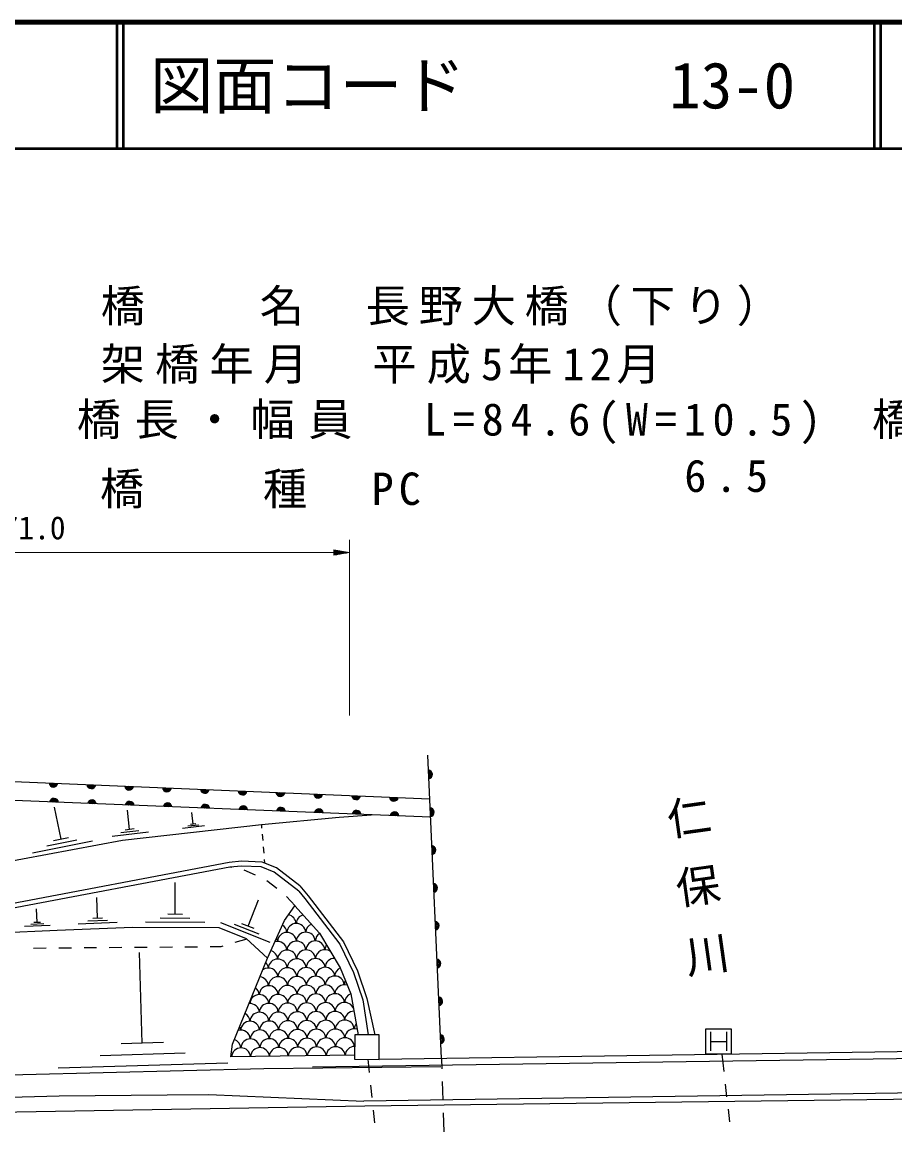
# Model space of a CAD drawing. Units: millimetres, scale not verified. Extents: x 40000 to 680000, y 20000 to 380000.
# Drawn here: x 110242 to 179397, y 292101 to 380000 of the extents above; entities that cross this region are included whole.
import ezdxf
from ezdxf.enums import TextEntityAlignment as Align

# ---------------------------------------------------------------- set-up
doc = ezdxf.new("R2010")
doc.units = ezdxf.units.MM
doc.header["$LTSCALE"] = 1000
for name, color, linetype, lineweight in [('M-BGD', 7, 'Continuous', 25), ('M-STR-HTXT', 7, 'Continuous', 13), ('M-STR-STR1', 1, 'Continuous', 25), ('M-STR-STRC', 7, 'Continuous', 25), ('M-STR-STRD', 7, 'Continuous', 25), ('M-TTL', 2, 'Continuous', 140), ('M-TTL-LINE', 7, 'Continuous', 50)]:
    doc.layers.add(name, color=color, linetype=linetype, lineweight=lineweight)
doc.layers.add('M-TTL-TXT', color=7, linetype='Continuous')
doc.styles.add('ＭＳ ゴシック', font='')
doc.styles.get('ＭＳ ゴシック').set_extended_font_data('MS Gothic')

msp = doc.modelspace()

# ---------------------------------------------------------------- linework, layer by layer
at = {"layer": 'M-BGD'}
for p, q in [((143460, 297914), (142379, 321936)), ((64921, 321698), (142534, 318473)), ((142599, 317036), (64952, 320089)), ((113320, 315282), (112809, 317818)), ((118757, 316049), (118583, 317585)), ((123795, 316466), (123690, 317384)), ((118182, 315192), (129197, 316445)), ((124010, 316490), (123580, 316441)), ((129197, 316445), (135361, 317031)), ((129197, 316445), (129220, 316166)), ((135361, 317031), (137929, 317220)), ((120241, 315829), (117361, 315501)), ((119499, 315939), (118059, 315775)), ((119117, 316090), (118397, 316008)), ((124682, 316334), (122960, 316138)), ((124238, 316400), (123378, 316302)), ((129261, 315668), (129302, 315170)), ((97508, 311366), (118182, 315192)), ((115825, 315126), (111069, 314169)), ((114572, 315204), (112194, 314725)), ((113914, 315401), (112725, 315162)), ((129344, 314672), (129385, 314173)), ((126646, 313428), (96241, 307654)), ((126701, 313052), (96323, 307345)), ((127616, 313529), (126646, 313428)), ((127629, 313148), (126701, 313052)), ((126845, 313026), (126701, 313052)), ((129273, 313469), (127616, 313529)), ((129191, 313091), (127629, 313148)), ((130214, 312671), (129191, 313091)), ((130405, 313004), (129273, 313469)), ((129426, 313675), (129450, 313396)), ((132254, 311583), (130405, 313004)), ((128737, 312428), (127824, 312836)), ((132163, 311174), (130214, 312671)), ((122361, 309329), (122376, 311840)), ((130422, 311374), (129627, 311980)), ((132163, 311174), (132652, 310578)), ((132254, 311583), (132911, 310783)), ((116216, 309022), (116149, 310667)), ((128140, 308395), (128965, 310474)), ((131866, 310000), (131186, 310733)), ((132652, 310578), (135422, 306969)), ((132911, 310783), (135705, 307143)), ((111429, 308683), (111381, 309771)), ((131027, 308839), (131856, 310011)), ((131856, 310011), (133816, 307829)), ((111945, 308569), (110925, 308524)), ((111684, 308694), (111174, 308671)), ((117774, 308673), (114690, 308548)), ((116995, 308847), (115453, 308785)), ((116601, 309037), (115830, 309006)), ((124711, 308688), (120004, 308716)), ((123536, 309009), (121183, 309023)), ((122950, 309326), (121773, 309333)), ((129883, 307101), (125984, 308648)), ((128627, 308201), (127653, 308588)), ((129693, 305848), (131027, 308839)), ((96323, 307345), (113010, 308079)), ((112461, 308455), (110421, 308366)), ((113010, 308079), (118979, 308322)), ((118979, 308322), (125824, 308281)), ((125824, 308281), (127998, 307419)), ((129012, 307748), (127062, 308521)), ((133816, 307829), (135453, 305100)), ((126136, 306800), (125975, 306752)), ((128053, 307367), (127094, 307084)), ((127998, 307419), (129693, 305848)), ((135422, 306969), (136500, 304731)), ((135705, 307143), (136805, 304857)), ((112143, 306638), (111143, 306630)), ((114143, 306655), (113143, 306647)), ((116143, 306671), (115143, 306663)), ((118143, 306688), (117143, 306680)), ((120143, 306704), (119143, 306696)), ((119761, 299132), (119538, 306299)), ((122143, 306721), (121143, 306712)), ((124143, 306737), (123143, 306729)), ((125975, 306752), (125143, 306745)), ((126920, 299039), (129693, 305848)), ((135453, 305100), (136282, 303039)), ((136500, 304731), (137249, 302566)), ((136805, 304857), (137567, 302655)), ((136282, 303039), (136869, 299788)), ((137249, 302566), (137672, 299782)), ((137567, 302655), (138185, 299778)), ((136595, 299790), (136580, 297856)), ((138543, 299776), (136595, 299790)), ((138528, 297841), (138543, 299776)), ((121441, 299184), (118082, 299080)), ((126783, 298040), (126920, 299039)), ((123149, 298341), (116430, 298132)), ((136582, 298160), (126783, 298040)), ((133249, 297237), (222171, 298540)), ((110305, 296644), (129387, 297125)), ((126537, 297549), (113098, 297131)), ((129387, 297125), (143418, 297282)), ((136580, 297856), (138528, 297841)), ((143460, 297914), (143487, 297099)), ((69369, 296056), (110305, 296644)), ((143520, 296099), (143569, 294600)), ((143601, 293601), (143651, 292101))]:
    msp.add_line(p, q, dxfattribs=at)
for centre, radius, start, end in [((142393, 320412), 354, 281.3753, 83.78048), ((142393, 320412), 283, 283.59934, 81.55644), ((142393, 320412), 212, 287.34567, 77.81012), ((142393, 320412), 142, 295.0574, 70.09839), ((142393, 320412), 100, 305.37506, 59.78073), ((142393, 320412), 100, 305.37506, 59.78073), ((112722, 319766), 354, 186.41777, 348.82295), ((112722, 319766), 283, 188.64181, 346.59891), ((112722, 319766), 212, 192.38813, 342.85258), ((112722, 319766), 142, 200.09986, 335.14085), ((112722, 319766), 100, 210.41753, 324.82319), ((112722, 319766), 100, 210.41753, 324.82319), ((115720, 319642), 354, 186.41777, 348.82295), ((115720, 319642), 283, 188.64181, 346.59891), ((115720, 319642), 212, 192.38813, 342.85258), ((115720, 319642), 142, 200.09986, 335.14085), ((115720, 319642), 100, 210.41753, 324.82319), ((115720, 319642), 100, 210.41753, 324.82319), ((118717, 319517), 354, 186.41777, 348.82295), ((118717, 319517), 283, 188.64181, 346.59891), ((118717, 319517), 212, 192.38813, 342.85258), ((118717, 319517), 142, 200.09986, 335.14085), ((118717, 319517), 100, 210.41753, 324.82319), ((118717, 319517), 100, 210.41753, 324.82319), ((121715, 319392), 354, 186.41777, 348.82295), ((121715, 319392), 283, 188.64181, 346.59891), ((121715, 319392), 212, 192.38813, 342.85258), ((121715, 319392), 142, 200.09986, 335.14085), ((121715, 319392), 100, 210.41753, 324.82319), ((121715, 319392), 100, 210.41753, 324.82319), ((124712, 319268), 354, 186.41777, 348.82295), ((124712, 319268), 283, 188.64181, 346.59891), ((124712, 319268), 212, 192.38813, 342.85258), ((124712, 319268), 142, 200.09986, 335.14085), ((124712, 319268), 100, 210.41753, 324.82319), ((124712, 319268), 100, 210.41753, 324.82319), ((127709, 319143), 354, 186.41777, 348.82295), ((127709, 319143), 283, 188.64181, 346.59891), ((127709, 319143), 212, 192.38813, 342.85258), ((127709, 319143), 142, 200.09986, 335.14085), ((127709, 319143), 100, 210.41753, 324.82319), ((127709, 319143), 100, 210.41753, 324.82319), ((112766, 318155), 354, 6.5453, 168.95048), ((112766, 318155), 283, 8.76934, 166.72644), ((112766, 318155), 212, 12.51567, 162.98011), ((112766, 318155), 142, 20.2274, 155.26839), ((112766, 318155), 100, 30.54506, 144.95072), ((112766, 318155), 100, 30.54506, 144.95072), ((115764, 318037), 354, 6.5453, 168.95048), ((115764, 318037), 283, 8.76934, 166.72644), ((115764, 318037), 212, 12.51567, 162.98011), ((118762, 317919), 354, 6.5453, 168.95048), ((118762, 317919), 283, 8.76934, 166.72644), ((130707, 319019), 354, 186.41777, 348.82295), ((130707, 319019), 283, 188.64181, 346.59891), ((130707, 319019), 212, 192.38813, 342.85258), ((130707, 319019), 142, 200.09986, 335.14085), ((130707, 319019), 100, 210.41753, 324.82319), ((130707, 319019), 100, 210.41753, 324.82319), ((133704, 318894), 354, 186.41777, 348.82295), ((133704, 318894), 283, 188.64181, 346.59891), ((133704, 318894), 212, 192.38813, 342.85258), ((133704, 318894), 142, 200.09986, 335.14085), ((133704, 318894), 100, 210.41753, 324.82319), ((133704, 318894), 100, 210.41753, 324.82319), ((136702, 318770), 354, 186.41777, 348.82295), ((136702, 318770), 283, 188.64181, 346.59891), ((136702, 318770), 212, 192.38813, 342.85258), ((136702, 318770), 142, 200.09986, 335.14085), ((136702, 318770), 100, 210.41753, 324.82319), ((136702, 318770), 100, 210.41753, 324.82319), ((139699, 318645), 354, 186.41777, 348.82295), ((139699, 318645), 283, 188.64181, 346.59891), ((139699, 318645), 212, 192.38813, 342.85258), ((139699, 318645), 142, 200.09986, 335.14085), ((139699, 318645), 100, 210.41753, 324.82319), ((139699, 318645), 100, 210.41753, 324.82319), ((115764, 318037), 142, 20.2274, 155.26839), ((115764, 318037), 100, 30.54506, 144.95072), ((115764, 318037), 100, 30.54506, 144.95072), ((118762, 317919), 212, 12.51567, 162.98011), ((118762, 317919), 142, 20.2274, 155.26839), ((118762, 317919), 100, 30.54506, 144.95072), ((118762, 317919), 100, 30.54506, 144.95072), ((121760, 317801), 354, 6.5453, 168.95048), ((121760, 317801), 283, 8.76934, 166.72644), ((121760, 317801), 212, 12.51567, 162.98011), ((121760, 317801), 142, 20.2274, 155.26839), ((121760, 317801), 100, 30.54506, 144.95072), ((121760, 317801), 100, 30.54506, 144.95072), ((124757, 317683), 354, 6.5453, 168.95048), ((124757, 317683), 283, 8.76934, 166.72644), ((124757, 317683), 212, 12.51567, 162.98011), ((124757, 317683), 142, 20.2274, 155.26839), ((124757, 317683), 100, 30.54506, 144.95072), ((124757, 317683), 100, 30.54506, 144.95072), ((127755, 317565), 354, 6.5453, 168.95048), ((127755, 317565), 283, 8.76934, 166.72644), ((127755, 317565), 212, 12.51567, 162.98011), ((127755, 317565), 142, 20.2274, 155.26839), ((127755, 317565), 100, 30.54506, 144.95072), ((127755, 317565), 100, 30.54506, 144.95072), ((130753, 317448), 354, 6.5453, 168.95048), ((130753, 317448), 283, 8.76934, 166.72644), ((130753, 317448), 212, 12.51567, 162.98011), ((130753, 317448), 142, 20.2274, 155.26839), ((130753, 317448), 100, 30.54506, 144.95072), ((130753, 317448), 100, 30.54506, 144.95072), ((133750, 317330), 354, 6.5453, 168.95048), ((133750, 317330), 283, 8.76934, 166.72644), ((133750, 317330), 212, 12.51567, 162.98011), ((133750, 317330), 142, 20.2274, 155.26839), ((133750, 317330), 100, 30.54506, 144.95072), ((133750, 317330), 100, 30.54506, 144.95072), ((136748, 317212), 354, 6.5453, 168.95048), ((136748, 317212), 283, 8.76934, 166.72644), ((136748, 317212), 212, 12.51567, 162.98011), ((136748, 317212), 142, 20.2274, 155.26839), ((139746, 317094), 354, 6.5453, 168.95048), ((139746, 317094), 283, 8.76934, 166.72644), ((142528, 317415), 354, 281.3753, 83.78048), ((142528, 317415), 283, 283.59934, 81.55644), ((142528, 317415), 212, 287.34567, 77.81012), ((142528, 317415), 142, 295.0574, 70.09839), ((142528, 317415), 100, 305.37506, 59.78073), ((142528, 317415), 100, 305.37506, 59.78073), ((136748, 317212), 100, 30.54506, 144.95072), ((136748, 317212), 100, 30.54506, 144.95072), ((139746, 317094), 212, 12.51567, 162.98011), ((139746, 317094), 142, 20.2274, 155.26839), ((139746, 317094), 100, 30.54506, 144.95072), ((139746, 317094), 100, 30.54506, 144.95072), ((142663, 314418), 354, 281.3753, 83.78048), ((142663, 314418), 283, 283.59934, 81.55644), ((142663, 314418), 212, 287.34567, 77.81012), ((142663, 314418), 142, 295.0574, 70.09839), ((142663, 314418), 100, 305.37506, 59.78073), ((142663, 314418), 100, 305.37506, 59.78073), ((142798, 311421), 354, 281.3753, 83.78048), ((142798, 311421), 283, 283.59934, 81.55644), ((142798, 311421), 212, 287.34567, 77.81012), ((142798, 311421), 142, 295.0574, 70.09839), ((142798, 311421), 100, 305.37506, 59.78073), ((142798, 311421), 100, 305.37506, 59.78073), ((131946, 309252), 752, 96.07806, 97.59849), ((131963, 307853), 752, 4.65449, 176.75476), ((131204, 308543), 752, 4.65449, 79.54239), ((132704, 308562), 752, 105.25364, 176.75476), ((133463, 307871), 752, 113.7377, 176.75476), ((142933, 308424), 354, 281.3753, 83.78048), ((142933, 308424), 283, 283.59934, 81.55644), ((142933, 308424), 212, 287.34567, 77.81012), ((142933, 308424), 142, 295.0574, 70.09839), ((131221, 307143), 752, 4.65449, 176.75476), ((130463, 307834), 752, 4.65449, 57.85588), ((132721, 307162), 752, 4.65449, 176.75476), ((134221, 307180), 752, 122.00975, 176.75476), ((142933, 308424), 100, 305.37506, 59.78073), ((142933, 308424), 100, 305.37506, 59.78073), ((130480, 306434), 752, 4.65449, 105.62668), ((129722, 307125), 752, 4.65449, 24.8577), ((131980, 306453), 752, 4.65449, 176.75476), ((133480, 306471), 752, 4.65449, 176.75476), ((134980, 306490), 752, 145.21622, 176.75476), ((129739, 305725), 752, 4.65449, 72.96367), ((131239, 305743), 752, 4.65449, 176.75476), ((132739, 305762), 752, 4.65449, 176.75476), ((134238, 305780), 752, 54.01635, 176.75476), ((129756, 304325), 752, 4.65449, 125.11992), ((128997, 305016), 752, 4.65449, 41.75293), ((130497, 305034), 752, 4.65449, 176.75476), ((131256, 304344), 752, 4.65449, 176.75476), ((131997, 305053), 752, 4.65449, 176.75476), ((132756, 304362), 752, 4.65449, 176.75476), ((133497, 305071), 752, 4.65449, 176.75476), ((134256, 304380), 752, 4.65449, 176.75476), ((134997, 305090), 752, 89.11744, 176.75476), ((134238, 305780), 752, 4.65449, 7.91117), ((135738, 305799), 752, 174.40642, 176.75476), ((135756, 304399), 752, 113.33976, 176.75476), ((143068, 305427), 354, 281.3753, 83.78048), ((143068, 305427), 283, 283.59934, 81.55644), ((143068, 305427), 212, 287.34567, 77.81012), ((143068, 305427), 142, 295.0574, 70.09839), ((143068, 305427), 100, 305.37506, 59.78073), ((143068, 305427), 100, 305.37506, 59.78073), ((129015, 303616), 752, 4.65449, 84.33344), ((130515, 303634), 752, 4.65449, 176.75476), ((132014, 303653), 752, 4.65449, 176.75476), ((133514, 303671), 752, 4.65449, 176.75476), ((135014, 303690), 752, 4.65449, 176.75476), ((128273, 302907), 752, 4.65449, 51.96767), ((129773, 302925), 752, 4.65449, 176.75476), ((131273, 302944), 752, 4.65449, 176.75476), ((132773, 302962), 752, 4.65449, 176.75476), ((134273, 302981), 752, 4.65449, 176.75476), ((135773, 302999), 752, 71.50144, 176.75476), ((136514, 303708), 752, 150.11874, 176.75476), ((129032, 302216), 752, 4.65449, 176.75476), ((130532, 302234), 752, 4.65449, 176.75476), ((132032, 302253), 752, 4.65449, 176.75476), ((133532, 302271), 752, 4.65449, 176.75476), ((135031, 302290), 752, 4.65449, 176.75476), ((136531, 302308), 752, 109.08276, 176.75476), ((143203, 302430), 354, 281.3753, 83.78048), ((143203, 302430), 283, 283.59934, 81.55644), ((143203, 302430), 212, 287.34567, 77.81012), ((143203, 302430), 142, 295.0574, 70.09839), ((143203, 302430), 100, 305.37506, 59.78073), ((143203, 302430), 100, 305.37506, 59.78073), ((128291, 301507), 752, 4.65449, 94.59345), ((127532, 302198), 752, 4.65449, 11.65079), ((129049, 300816), 752, 4.65449, 176.75476), ((129790, 301525), 752, 4.65449, 176.75476), ((130549, 300835), 752, 4.65449, 176.75476), ((131290, 301544), 752, 4.65449, 176.75476), ((132049, 300853), 752, 4.65449, 176.75476), ((132790, 301562), 752, 4.65449, 176.75476), ((133549, 300871), 752, 4.65449, 176.75476), ((134290, 301581), 752, 4.65449, 176.75476), ((135049, 300890), 752, 4.65449, 176.75476), ((135790, 301599), 752, 20.40304, 176.75476), ((136549, 300908), 752, 91.34033, 176.75476), ((128308, 300107), 752, 4.65449, 176.75476), ((127549, 300798), 752, 4.65449, 61.68309), ((129808, 300125), 752, 4.65449, 176.75476), ((131308, 300144), 752, 4.65449, 176.75476), ((132807, 300162), 752, 4.65449, 176.75476), ((134307, 300181), 752, 4.65449, 176.75476), ((135807, 300199), 752, 4.65449, 176.75476), ((137307, 300218), 752, 142.68921, 176.75476), ((127566, 299398), 752, 4.65449, 105.89374), ((126808, 300089), 752, 4.65449, 26.18508), ((129066, 299416), 752, 4.65449, 176.75476), ((130566, 299435), 752, 4.65449, 176.75476), ((132066, 299453), 752, 4.65449, 176.75476), ((133566, 299472), 752, 4.65449, 176.75476), ((135066, 299490), 752, 4.65449, 176.75476), ((136566, 299508), 752, 72.65077, 176.75476), ((143337, 299433), 354, 281.3753, 83.78048), ((126825, 298689), 752, 4.65449, 71.22197), ((128325, 298707), 752, 4.65449, 176.75476), ((129825, 298726), 752, 4.65449, 176.75476), ((131325, 298744), 752, 4.65449, 176.75476), ((132825, 298762), 752, 4.65449, 176.75476), ((134325, 298781), 752, 4.65449, 176.75476), ((135824, 298799), 752, 4.65449, 176.75476), ((136583, 298109), 752, 89.64438, 176.75476), ((137324, 298818), 752, 168.17231, 176.75476), ((143337, 299433), 283, 283.59934, 81.55644), ((143337, 299433), 212, 287.34567, 77.81012), ((143337, 299433), 142, 295.0574, 70.09839), ((143337, 299433), 100, 305.37506, 59.78073), ((143337, 299433), 100, 305.37506, 59.78073), ((126084, 297979), 752, 4.65449, 16.61487), ((127584, 297998), 752, 4.65449, 176.75476), ((129084, 298016), 752, 4.65449, 176.75476), ((130583, 298035), 752, 4.65449, 176.75476), ((132083, 298053), 752, 4.65449, 176.75476), ((133583, 298072), 752, 4.65449, 176.75476), ((135083, 298090), 752, 4.65449, 176.75476)]:
    msp.add_arc(centre, radius, start, end, dxfattribs=at)
at = {"layer": 'M-STR-HTXT'}
for p, q in [((136187, 325089), (136187, 338984)), ((65862, 337984), (134937, 337984)), ((136187, 337984), (134937, 338192)), ((134937, 338192), (134937, 337775)), ((135187, 338150), (134937, 338150)), ((134937, 338109), (135437, 338109)), ((135687, 338067), (134937, 338067)), ((134937, 338025), (135937, 338025)), ((136187, 337984), (134937, 337775)), ((136187, 337984), (134937, 337984)), ((134937, 337942), (135937, 337942)), ((135687, 337900), (134937, 337900)), ((134937, 337859), (135437, 337859)), ((135187, 337817), (134937, 337817))]:
    msp.add_line(p, q, dxfattribs=at)
at = {"layer": 'M-STR-STR1'}
for p, q in [((220674, 299058), (138528, 297841)), ((220674, 299058), (138528, 297841)), ((165684, 298243), (165840, 296868)), ((165684, 298243), (165840, 296868)), ((137645, 297847), (137753, 296796)), ((137645, 297847), (137753, 296796)), ((137855, 295802), (137957, 294807)), ((137855, 295802), (137957, 294807)), ((165952, 295875), (166065, 294881)), ((165952, 295874), (166065, 294881)), ((138059, 293812), (138162, 292817)), ((138059, 293812), (138162, 292817)), ((166177, 293887), (166290, 292894)), ((166177, 293887), (166290, 292894))]:
    msp.add_line(p, q, dxfattribs=at)
at = {"layer": 'M-STR-STRC'}
for p, q in [((164422, 298258), (164422, 300258)), ((164422, 300258), (166422, 300258)), ((164797, 300008), (164797, 298508)), ((166047, 300008), (166047, 298508)), ((166422, 300258), (166422, 298258)), ((164797, 299258), (166047, 299258)), ((166422, 298258), (164422, 298258))]:
    msp.add_line(p, q, dxfattribs=at)
at = {"layer": 'M-STR-STRD'}
for p, q in [((222659, 295806), (137313, 294527)), ((99298, 294612), (113183, 294951)), ((113183, 294951), (121741, 295036)), ((121741, 295036), (125046, 295063)), ((125046, 295063), (137313, 294527)), ((137388, 294163), (205279, 295022)), ((65467, 292934), (137388, 294163))]:
    msp.add_line(p, q, dxfattribs=at)
at = {"layer": 'M-TTL'}
msp.add_line((680000, 380000), (40000, 380000), dxfattribs=at)
at = {"layer": 'M-TTL-LINE'}
for p, q in [((117750, 380000), (117750, 370000)), ((118250, 380000), (118250, 370000)), ((177750, 380000), (177750, 370000)), ((178250, 380000), (178250, 370000)), ((40000, 370000), (680000, 370000))]:
    msp.add_line(p, q, dxfattribs=at)

# ---------------------------------------------------------------- texts
at = {"layer": 'M-BGD', "style": 'ＭＳ ゴシック'}
for s, p in [('仁', (163366, 314995)), ('保', (164084, 309542)), ('川', (164803, 304089))]:
    msp.add_text(s, height=2566, rotation=8, dxfattribs=at).set_placement(p, align=Align.BOTTOM_CENTER)
at = {"layer": 'M-STR-HTXT', "style": 'ＭＳ ゴシック'}
msp.add_text('ガードパイプ   L=71.0', height=1833, dxfattribs=at).set_placement((100569, 338484), align=Align.BOTTOM_CENTER)
at = {"layer": 'M-STR-HTXT', "char_height": 2566, "attachment_point": 7, "style": 'ＭＳ ゴシック'}
for s, insert in [('\\T1.2;橋\u3000\u3000名\u3000長野大橋（下り）', (116468, 355916)), ('\\T1.23;架橋年月\u3000平成5年12月', (116468, 351332)), ('\\T1.31;橋長・幅員\u3000L=84.6(W=10.5)', (114573, 346572)), ('\\T1.31;橋長・幅員\u3000L=84.7(W=10.5)', (177583, 346572)), ('\\T1.23;橋\u3000\u3000種\u3000PC', (116405, 341479)), ('\\T1.4;6.5', (162715, 342747))]:
    msp.add_mtext(s, dxfattribs=dict(at, insert=insert))
at = {"layer": 'M-TTL-TXT', "style": 'ＭＳ ゴシック'}
for s, p in [('図面コード', (120380, 375000)), ('13-0', (161521, 375000))]:
    msp.add_text(s, height=3666, dxfattribs=at).set_placement(p, align=Align.MIDDLE_LEFT)

doc.saveas('drawing.dxf')
